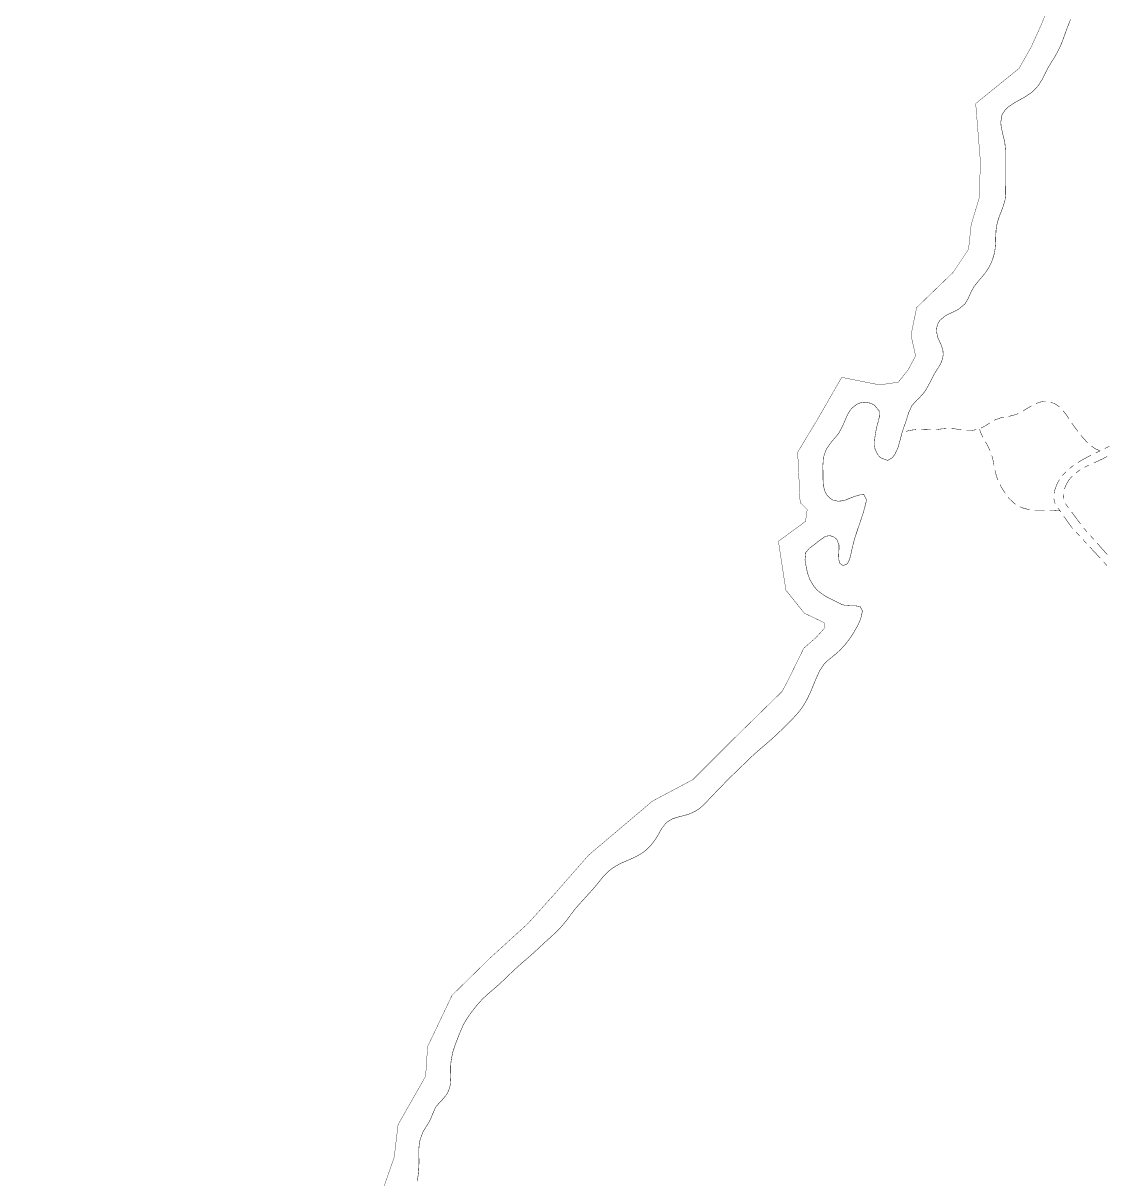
# Model space of a CAD drawing. Extents: x 201549 to 203722, y 4857623 to 4859778.
# Drawn here: x 201549.1 to 201978.5, y 4858471.9 to 4858928.5 of the extents above; entities that cross this region are included whole.
import ezdxf

# ---------------------------------------------------------------- set-up
doc = ezdxf.new("R2010")
doc.units = 0
doc.header["$LTSCALE"] = 1.5
doc.header["$MEASUREMENT"] = 0
for name, color, linetype in [('HD-CURSO-PERENE', 170, 'CONTINUOUS'), ('LM-LIM-SETOR-FISCAL', 7, 'CONTINUOUS'), ('SV-CAMINHO-TRILHA', 20, 'CONTINUOUS'), ('SV-RUA-NAO-PAV-S-GUIA-C-GUIA', 7, 'CONTINUOUS')]:
    doc.layers.add(name, color=color, linetype=linetype)
doc.linetypes.add('Limite', pattern='A,20,-3,[130,ltypeshp.shx,S=6.35,R=0,X=0,Y=0],-3,20', length=46)

msp = doc.modelspace()

# ---------------------------------------------------------------- linework, layer by layer
at = {"layer": 'HD-CURSO-PERENE', "const_width": 0.18}
msp.add_lwpolyline([(201963.007993, 4858930.06192), (201961.912502, 4858927.269256), (201961.379725, 4858925.867027), (201960.536053, 4858923.517698), (201960.03317, 4858922.103748), (201959.260126, 4858920.11379), (201957.972746, 4858917.404367), (201957.250326, 4858916.087164), (201956.487702, 4858914.792728), (201955.695869, 4858913.514291), (201954.137133, 4858910.951948), (201953.075649, 4858908.929252), (201952.417317, 4858907.574345), (201951.738258, 4858906.23327), (201950.38941, 4858904.041525), (201949.435904, 4858902.879106), (201948.36508, 4858901.812502), (201947.204075, 4858900.84567), (201945.002387, 4858899.379288), (201942.392492, 4858897.936186), (201941.055624, 4858897.188237), (201939.640668, 4858896.313921), (201938.371274, 4858895.387173), (201937.246618, 4858894.34677), (201935.902645, 4858892.313163), (201935.42377, 4858889.397932), (201935.545266, 4858887.848405), (201936.131007, 4858885.006217), (201936.512657, 4858883.552946), (201937.053096, 4858881.086179), (201937.281878, 4858878.111046), (201937.288302, 4858876.60053), (201937.276836, 4858873.864435), (201937.284797, 4858872.363272), (201937.306426, 4858869.370936), (201937.309635, 4858867.759761), (201937.319768, 4858864.759913), (201937.35591, 4858862.326433), (201937.338414, 4858860.817848), (201937.105541, 4858858.625), (201936.247212, 4858855.772018), (201935.687646, 4858854.368198), (201934.66588, 4858851.679599), (201934.221566, 4858850.23772), (201933.865095, 4858848.779483), (201933.5615, 4858846.881592), (201933.416952, 4858843.892616), (201933.394903, 4858842.389196), (201933.197538, 4858839.465989), (201932.957775, 4858837.980798), (201932.611715, 4858836.518639), (201931.837627, 4858834.289604), (201931.202909, 4858832.92454), (201930.468472, 4858831.606618), (201929.643609, 4858830.340435), (201928.737612, 4858829.13059), (201927.668851, 4858827.866979), (201926.670648, 4858826.738986), (201924.812792, 4858824.392236), (201923.685143, 4858822.339619), (201923.069685, 4858820.940925), (201922.442376, 4858819.560764), (201921.203567, 4858817.561993), (201918.961801, 4858815.654477), (201917.625557, 4858814.896167), (201914.946922, 4858813.636629), (201913.575623, 4858812.942106), (201911.339612, 4858811.112834), (201910.58136, 4858809.809637), (201910.126973, 4858808.318847), (201909.99246, 4858806.755142), (201910.660266, 4858803.92973), (201911.323879, 4858802.584331), (201911.976944, 4858801.227481), (201912.555925, 4858799.208093), (201912.656353, 4858797.678216), (201912.479475, 4858796.168191), (201911.737624, 4858794.147273), (201910.984563, 4858792.84698), (201910.159772, 4858791.576289), (201908.984383, 4858789.598124), (201907.62356, 4858786.927839), (201906.398648, 4858784.616423), (201905.609181, 4858783.337021), (201904.723937, 4858782.122732), (201903.1375, 4858780.42435), (201902.037685, 4858779.377704), (201900.280347, 4858777.368585), (201899.030063, 4858774.689444), (201898.573678, 4858773.236107), (201898.127956, 4858771.768499), (201897.626727, 4858770.298704), (201897.112557, 4858768.879067), (201896.355335, 4858766.620444), (201895.645967, 4858763.813875), (201894.816791, 4858760.907228), (201893.645622, 4858758.31724), (201892.697584, 4858756.967184), (201890.732017, 4858755.758567), (201888.00224, 4858756.779865), (201886.830393, 4858757.991588), (201885.734818, 4858760.228696), (201885.504184, 4858761.724733), (201885.513494, 4858763.236394), (201885.813674, 4858765.953966), (201886.375941, 4858768.885941), (201887.078581, 4858771.435762), (201887.433066, 4858772.971721), (201887.300317, 4858775.461984), (201885.343955, 4858777.698316), (201883.883181, 4858778.401149), (201881.456467, 4858778.752895), (201879.928612, 4858778.507854), (201878.514112, 4858777.941146), (201876.552127, 4858776.379568), (201875.646365, 4858775.182188), (201874.884235, 4858773.855141), (201874.224753, 4858772.457812), (201873.581885, 4858770.939965), (201872.992225, 4858769.545994), (201871.627322, 4858766.912946), (201870.575499, 4858765.491159), (201868.601496, 4858763.221661), (201866.875563, 4858760.808041), (201866.190912, 4858759.450521), (201865.664134, 4858758.03305), (201865.291096, 4858756.456563), (201865.103207, 4858753.485342), (201865.140306, 4858751.978817), (201865.18096, 4858750.460183), (201865.17899, 4858748.7682), (201865.195262, 4858747.24659), (201865.317991, 4858745.748079), (201865.928637, 4858743.491378), (201866.695258, 4858742.146353), (201867.737365, 4858740.988427), (201869.002841, 4858740.138419), (201871.0339, 4858739.657423), (201872.574308, 4858739.769628), (201874.078828, 4858740.144499), (201876.140192, 4858740.968953), (201877.839456, 4858741.619238), (201879.681962, 4858742.133251), (201881.292364, 4858742.260299), (201882.366756, 4858740.149931), (201881.816575, 4858737.801383), (201881.021811, 4858734.967298), (201880.115473, 4858732.175165), (201879.621069, 4858730.734771), (201879.123636, 4858729.299174), (201878.480788, 4858727.416445), (201877.642637, 4858724.7607), (201876.883436, 4858721.882204), (201876.505859, 4858720.203211), (201876.074861, 4858718.211684), (201875.555947, 4858716.398829), (201874.826634, 4858714.962064), (201873.073296, 4858714.202613), (201871.830429, 4858715.105306), (201871.404023, 4858716.599344), (201871.358017, 4858718.402567), (201871.491637, 4858720.83509), (201871.464815, 4858722.400836), (201870.604162, 4858724.59916), (201869.40529, 4858725.539638), (201867.935519, 4858726.042062), (201866.166288, 4858725.813513), (201863.654813, 4858724.06881), (201862.419233, 4858723.031367), (201861.095064, 4858722.061015), (201859.838953, 4858721.125438), (201858.346445, 4858719.343086), (201858.057311, 4858716.466962), (201858.298575, 4858714.878606), (201858.740621, 4858712.655101), (201859.088797, 4858711.190587), (201859.967783, 4858708.68937), (201861.519288, 4858706.122313), (201862.505864, 4858704.95981), (201863.607933, 4858703.907473), (201865.386666, 4858702.602717), (201866.683448, 4858701.843013), (201868.014304, 4858701.145155), (201869.769639, 4858700.254428), (201872.442365, 4858698.947911), (201873.88529, 4858698.491659), (201876.440196, 4858698.285448), (201878.064185, 4858698.308406), (201879.829248, 4858698.031258), (201880.754928, 4858696.253781), (201880.079368, 4858693.253005), (201879.342078, 4858691.521259), (201878.445623, 4858689.756544), (201877.470385, 4858688.049811), (201876.558598, 4858686.587252), (201875.638251, 4858685.224604), (201873.847815, 4858682.933229), (201872.283436, 4858681.243979), (201871.206255, 4858680.195372), (201870.07151, 4858679.177167), (201868.277585, 4858677.718369), (201867.110723, 4858676.766306), (201865.640817, 4858675.332495), (201863.977811, 4858672.855217), (201863.301161, 4858671.496543), (201862.277254, 4858669.166125), (201861.699066, 4858667.781278), (201860.54492, 4858665.022181), (201859.597387, 4858662.90508), (201858.935297, 4858661.554998), (201858.221741, 4858660.232287), (201857.445994, 4858658.947571), (201856.232792, 4858657.221706), (201855.293014, 4858656.051024), (201854.305319, 4858654.918577), (201852.755843, 4858653.266506), (201851.702707, 4858652.198356), (201849.562808, 4858650.096449), (201848.24669, 4858648.816582), (201847.165708, 4858647.776287), (201845.449421, 4858646.175712), (201843.195789, 4858644.196182), (201842.054195, 4858643.222673), (201840.284259, 4858641.713661), (201839.151116, 4858640.730468), (201837.451043, 4858639.200953), (201835.283363, 4858637.127341), (201834.211987, 4858636.077151), (201832.350681, 4858634.270986), (201830.186667, 4858632.193345), (201828.634036, 4858630.676298), (201827.570174, 4858629.616756), (201826.514049, 4858628.550407), (201824.543954, 4858626.528098), (201822.47564, 4858624.36963), (201820.407164, 4858622.192573), (201818.72863, 4858620.435983), (201817.647243, 4858619.37343), (201816.515764, 4858618.386141), (201815.111029, 4858617.388502), (201812.423281, 4858616.130261), (201810.974162, 4858615.665701), (201808.66212, 4858615.062823), (201807.157125, 4858614.661203), (201805.714672, 4858614.175214), (201803.398235, 4858612.837882), (201801.552264, 4858610.534357), (201800.783355, 4858609.197161), (201799.6662, 4858607.231004), (201798.865311, 4858605.952785), (201797.061228, 4858603.585636), (201795.802434, 4858602.319912), (201794.6466, 4858601.354508), (201793.414352, 4858600.476523), (201792.12159, 4858599.68776), (201789.787361, 4858598.531459), (201787.025444, 4858597.36864), (201785.652421, 4858596.76039), (201784.220595, 4858596.039478), (201782.913772, 4858595.279799), (201781.661126, 4858594.438068), (201780.477079, 4858593.511058), (201778.519936, 4858591.579281), (201776.62296, 4858589.252117), (201775.690793, 4858588.0715), (201774.306532, 4858586.435576), (201772.285494, 4858584.218836), (201770.6225, 4858582.378601), (201769.608578, 4858581.271846), (201768.593861, 4858580.165829), (201767.101081, 4858578.444337), (201765.285356, 4858576.058053), (201764.40023, 4858574.845738), (201763.497145, 4858573.647264), (201762.227902, 4858572.102282), (201761.222412, 4858570.987714), (201760.177962, 4858569.908973), (201758.271387, 4858568.094611), (201756.041674, 4858566.087724), (201754.489971, 4858564.666962), (201753.393769, 4858563.642899), (201752.299086, 4858562.617159), (201751.199779, 4858561.596568), (201750.081412, 4858560.580533), (201747.821755, 4858558.607245), (201746.684343, 4858557.629044), (201745.551396, 4858556.645889), (201743.411038, 4858554.715778), (201742.318291, 4858553.688119), (201741.234434, 4858552.650844), (201739.365708, 4858550.848911), (201737.180684, 4858548.793601), (201734.984904, 4858546.871136), (201733.835154, 4858545.90319), (201732.693307, 4858544.928091), (201730.611171, 4858542.997606), (201728.604351, 4858540.775157), (201727.657993, 4858539.60749), (201725.933632, 4858537.358066), (201725.053321, 4858536.136036), (201724.220075, 4858534.886609), (201723.034266, 4858532.821205), (201721.821149, 4858530.082862), (201721.27405, 4858528.68172), (201720.516533, 4858526.747254), (201719.974101, 4858525.345094), (201719.462967, 4858523.934532), (201718.762517, 4858521.619587), (201718.20618, 4858518.670723), (201718.06235, 4858517.172274), (201718.006035, 4858515.666757), (201718.037851, 4858513.897789), (201718.084474, 4858512.394599), (201717.945155, 4858509.4941), (201717.628359, 4858508.017172), (201717.115545, 4858506.587935), (201716.40819, 4858505.245268), (201714.822946, 4858503.286059), (201713.74614, 4858502.217161), (201712.061129, 4858500.232645), (201710.856069, 4858497.508956), (201710.333657, 4858496.083109), (201709.333763, 4858494.085048), (201708.526554, 4858492.816149), (201707.710182, 4858491.555236), (201706.932084, 4858490.175973), (201705.930073, 4858487.348182), (201705.646755, 4858485.858881), (201705.48885, 4858484.350251), (201705.43801, 4858482.598697), (201705.463474, 4858481.098126), (201705.513723, 4858478.245995), (201705.355002, 4858475.254501), (201705.206096, 4858473.759227), (201704.867024, 4858470.940829)], dxfattribs=at)
msp.add_lwpolyline([(201963.007993, 4858930.06192), (201961.912502, 4858927.269256), (201961.379725, 4858925.867027), (201960.536053, 4858923.517698), (201960.03317, 4858922.103748), (201959.260126, 4858920.11379), (201957.972746, 4858917.404367), (201957.250326, 4858916.087164), (201956.487702, 4858914.792728), (201955.695869, 4858913.514291), (201954.137133, 4858910.951948), (201953.075649, 4858908.929252), (201952.417317, 4858907.574345), (201951.738258, 4858906.23327), (201950.38941, 4858904.041525), (201949.435904, 4858902.879106), (201948.36508, 4858901.812502), (201947.204075, 4858900.84567), (201945.002387, 4858899.379288), (201942.392492, 4858897.936186), (201941.055624, 4858897.188237), (201939.640668, 4858896.313921), (201938.371274, 4858895.387173), (201937.246618, 4858894.34677), (201935.902645, 4858892.313163), (201935.42377, 4858889.397932), (201935.545266, 4858887.848405), (201936.131007, 4858885.006217), (201936.512657, 4858883.552946), (201937.053096, 4858881.086179), (201937.281878, 4858878.111046), (201937.288302, 4858876.60053), (201937.276836, 4858873.864435), (201937.284797, 4858872.363272), (201937.306426, 4858869.370936), (201937.309635, 4858867.759761), (201937.319768, 4858864.759913), (201937.35591, 4858862.326433), (201937.338414, 4858860.817848), (201937.105541, 4858858.625), (201936.247212, 4858855.772018), (201935.687646, 4858854.368198), (201934.66588, 4858851.679599), (201934.221566, 4858850.23772), (201933.865095, 4858848.779483), (201933.5615, 4858846.881592), (201933.416952, 4858843.892616), (201933.394903, 4858842.389196), (201933.197538, 4858839.465989), (201932.957775, 4858837.980798), (201932.611715, 4858836.518639), (201931.837627, 4858834.289604), (201931.202909, 4858832.92454), (201930.468472, 4858831.606618), (201929.643609, 4858830.340435), (201928.737612, 4858829.13059), (201927.668851, 4858827.866979), (201926.670648, 4858826.738986), (201924.812792, 4858824.392236), (201923.685143, 4858822.339619), (201923.069685, 4858820.940925), (201922.442376, 4858819.560764), (201921.203567, 4858817.561993), (201918.961801, 4858815.654477), (201917.625557, 4858814.896167), (201914.946922, 4858813.636629), (201913.575623, 4858812.942106), (201911.339612, 4858811.112834), (201910.58136, 4858809.809637), (201910.126973, 4858808.318847), (201909.99246, 4858806.755142), (201910.660266, 4858803.92973), (201911.323879, 4858802.584331), (201911.976944, 4858801.227481), (201912.555925, 4858799.208093), (201912.656353, 4858797.678216), (201912.479475, 4858796.168191), (201911.737624, 4858794.147273), (201910.984563, 4858792.84698), (201910.159772, 4858791.576289), (201908.984383, 4858789.598124), (201907.62356, 4858786.927839), (201906.398648, 4858784.616423), (201905.609181, 4858783.337021), (201904.723937, 4858782.122732), (201903.1375, 4858780.42435), (201902.037685, 4858779.377704), (201900.280347, 4858777.368585), (201899.030063, 4858774.689444), (201898.573678, 4858773.236107), (201898.127956, 4858771.768499), (201897.626727, 4858770.298704), (201897.112557, 4858768.879067), (201896.355335, 4858766.620444), (201895.645967, 4858763.813875), (201894.816791, 4858760.907228), (201893.645622, 4858758.31724), (201892.697584, 4858756.967184), (201890.732017, 4858755.758567), (201888.00224, 4858756.779865), (201886.830393, 4858757.991588), (201885.734818, 4858760.228696), (201885.504184, 4858761.724733), (201885.513494, 4858763.236394), (201885.813674, 4858765.953966), (201886.375941, 4858768.885941), (201887.078581, 4858771.435762), (201887.433066, 4858772.971721), (201887.300317, 4858775.461984), (201885.343955, 4858777.698316), (201883.883181, 4858778.401149), (201881.456467, 4858778.752895), (201879.928612, 4858778.507854), (201878.514112, 4858777.941146), (201876.552127, 4858776.379568), (201875.646365, 4858775.182188), (201874.884235, 4858773.855141), (201874.224753, 4858772.457812), (201873.581885, 4858770.939965), (201872.992225, 4858769.545994), (201871.627322, 4858766.912946), (201870.575499, 4858765.491159), (201868.601496, 4858763.221661), (201866.875563, 4858760.808041), (201866.190912, 4858759.450521), (201865.664134, 4858758.03305), (201865.291096, 4858756.456563), (201865.103207, 4858753.485342), (201865.140306, 4858751.978817), (201865.18096, 4858750.460183), (201865.17899, 4858748.7682), (201865.195262, 4858747.24659), (201865.317991, 4858745.748079), (201865.928637, 4858743.491378), (201866.695258, 4858742.146353), (201867.737365, 4858740.988427), (201869.002841, 4858740.138419), (201871.0339, 4858739.657423), (201872.574308, 4858739.769628), (201874.078828, 4858740.144499), (201876.140192, 4858740.968953), (201877.839456, 4858741.619238), (201879.681962, 4858742.133251), (201881.292364, 4858742.260299), (201882.366756, 4858740.149931), (201881.816575, 4858737.801383), (201881.021811, 4858734.967298), (201880.115473, 4858732.175165), (201879.621069, 4858730.734771), (201879.123636, 4858729.299174), (201878.480788, 4858727.416445), (201877.642637, 4858724.7607), (201876.883436, 4858721.882204), (201876.505859, 4858720.203211), (201876.074861, 4858718.211684), (201875.555947, 4858716.398829), (201874.826634, 4858714.962064), (201873.073296, 4858714.202613), (201871.830429, 4858715.105306), (201871.404023, 4858716.599344), (201871.358017, 4858718.402567), (201871.491637, 4858720.83509), (201871.464815, 4858722.400836), (201870.604162, 4858724.59916), (201869.40529, 4858725.539638), (201867.935519, 4858726.042062), (201866.166288, 4858725.813513), (201863.654813, 4858724.06881), (201862.419233, 4858723.031367), (201861.095064, 4858722.061015), (201859.838953, 4858721.125438), (201858.346445, 4858719.343086), (201858.057311, 4858716.466962), (201858.298575, 4858714.878606), (201858.740621, 4858712.655101), (201859.088797, 4858711.190587), (201859.967783, 4858708.68937), (201861.519288, 4858706.122313), (201862.505864, 4858704.95981), (201863.607933, 4858703.907473), (201865.386666, 4858702.602717), (201866.683448, 4858701.843013), (201868.014304, 4858701.145155), (201869.769639, 4858700.254428), (201872.442365, 4858698.947911), (201873.88529, 4858698.491659), (201876.440196, 4858698.285448), (201878.064185, 4858698.308406), (201879.829248, 4858698.031258), (201880.754928, 4858696.253781), (201880.079368, 4858693.253005), (201879.342078, 4858691.521259), (201878.445623, 4858689.756544), (201877.470385, 4858688.049811), (201876.558598, 4858686.587252), (201875.638251, 4858685.224604), (201873.847815, 4858682.933229), (201872.283436, 4858681.243979), (201871.206255, 4858680.195372), (201870.07151, 4858679.177167), (201868.277585, 4858677.718369), (201867.110723, 4858676.766306), (201865.640817, 4858675.332495), (201863.977811, 4858672.855217), (201863.301161, 4858671.496543), (201862.277254, 4858669.166125), (201861.699066, 4858667.781278), (201860.54492, 4858665.022181), (201859.597387, 4858662.90508), (201858.935297, 4858661.554998), (201858.221741, 4858660.232287), (201857.445994, 4858658.947571), (201856.232792, 4858657.221706), (201855.293014, 4858656.051024), (201854.305319, 4858654.918577), (201852.755843, 4858653.266506), (201851.702707, 4858652.198356), (201849.562808, 4858650.096449), (201848.24669, 4858648.816582), (201847.165708, 4858647.776287), (201845.449421, 4858646.175712), (201843.195789, 4858644.196182), (201842.054195, 4858643.222673), (201840.284259, 4858641.713661), (201839.151116, 4858640.730468), (201837.451043, 4858639.200953), (201835.283363, 4858637.127341), (201834.211987, 4858636.077151), (201832.350681, 4858634.270986), (201830.186667, 4858632.193345), (201828.634036, 4858630.676298), (201827.570174, 4858629.616756), (201826.514049, 4858628.550407), (201824.543954, 4858626.528098), (201822.47564, 4858624.36963), (201820.407164, 4858622.192573), (201818.72863, 4858620.435983), (201817.647243, 4858619.37343), (201816.515764, 4858618.386141), (201815.111029, 4858617.388502), (201812.423281, 4858616.130261), (201810.974162, 4858615.665701), (201808.66212, 4858615.062823), (201807.157125, 4858614.661203), (201805.714672, 4858614.175214), (201803.398235, 4858612.837882), (201801.552264, 4858610.534357), (201800.783355, 4858609.197161), (201799.6662, 4858607.231004), (201798.865311, 4858605.952785), (201797.061228, 4858603.585636), (201795.802434, 4858602.319912), (201794.6466, 4858601.354508), (201793.414352, 4858600.476523), (201792.12159, 4858599.68776), (201789.787361, 4858598.531459), (201787.025444, 4858597.36864), (201785.652421, 4858596.76039), (201784.220595, 4858596.039478), (201782.913772, 4858595.279799), (201781.661126, 4858594.438068), (201780.477079, 4858593.511058), (201778.519936, 4858591.579281), (201776.62296, 4858589.252117), (201775.690793, 4858588.0715), (201774.306532, 4858586.435576), (201772.285494, 4858584.218836), (201770.6225, 4858582.378601), (201769.608578, 4858581.271846), (201768.593861, 4858580.165829), (201767.101081, 4858578.444337), (201765.285356, 4858576.058053), (201764.40023, 4858574.845738), (201763.497145, 4858573.647264), (201762.227902, 4858572.102282), (201761.222412, 4858570.987714), (201760.177962, 4858569.908973), (201758.271387, 4858568.094611), (201756.041674, 4858566.087724), (201754.489971, 4858564.666962), (201753.393769, 4858563.642899), (201752.299086, 4858562.617159), (201751.199779, 4858561.596568), (201750.081412, 4858560.580533), (201747.821755, 4858558.607245), (201746.684343, 4858557.629044), (201745.551396, 4858556.645889), (201743.411038, 4858554.715778), (201742.318291, 4858553.688119), (201741.234434, 4858552.650844), (201739.365708, 4858550.848911), (201737.180684, 4858548.793601), (201734.984904, 4858546.871136), (201733.835154, 4858545.90319), (201732.693307, 4858544.928091), (201730.611171, 4858542.997606), (201728.604351, 4858540.775157), (201727.657993, 4858539.60749), (201725.933632, 4858537.358066), (201725.053321, 4858536.136036), (201724.220075, 4858534.886609), (201723.034266, 4858532.821205), (201721.821149, 4858530.082862), (201721.27405, 4858528.68172), (201720.516533, 4858526.747254), (201719.974101, 4858525.345094), (201719.462967, 4858523.934532), (201718.762517, 4858521.619587), (201718.20618, 4858518.670723), (201718.06235, 4858517.172274), (201718.006035, 4858515.666757), (201718.037851, 4858513.897789), (201718.084474, 4858512.394599), (201717.945155, 4858509.4941), (201717.628359, 4858508.017172), (201717.115545, 4858506.587935), (201716.40819, 4858505.245268), (201714.822946, 4858503.286059), (201713.74614, 4858502.217161), (201712.061129, 4858500.232645), (201710.856069, 4858497.508956), (201710.333657, 4858496.083109), (201709.333763, 4858494.085048), (201708.526554, 4858492.816149), (201707.710182, 4858491.555236), (201706.932084, 4858490.175973), (201705.930073, 4858487.348182), (201705.646755, 4858485.858881), (201705.48885, 4858484.350251), (201705.43801, 4858482.598697), (201705.463474, 4858481.098126), (201705.513723, 4858478.245995), (201705.355002, 4858475.254501), (201705.206096, 4858473.759227), (201704.867024, 4858470.940829)], dxfattribs=at)
at = {"layer": 'LM-LIM-SETOR-FISCAL', "linetype": 'Limite', "ltscale": 0.1, "const_width": 0.13, "flags": 128}
msp.add_lwpolyline([(203690.260081, 4857945.070709), (203624.634323, 4857876.322086), (203597.483031, 4857858.402645), (203529.936951, 4857817.251163), (203477.865481, 4857798.204621), (203470.255508, 4857794.734503), (203461.352554, 4857793.163394), (203446.975153, 4857796.8587), (203434.268062, 4857794.37427), (203415.032253, 4857783.068658), (203402.126694, 4857778.711644), (203386.003618, 4857774.608536), (203366.6323, 4857771.115492), (203345.157893, 4857770.830854), (203324.568024, 4857761.841833), (203301.581821, 4857760.866899), (203281.417715, 4857748.511746), (203252.78859, 4857741.388472), (203232.306394, 4857736.754404), (203212.334562, 4857736.296293), (203164.13965, 4857735.679698), (203138.99187, 4857736.954266), (203129.680407, 4857738.01055), (203095.984474, 4857727.896851), (203076.140726, 4857727.494996), (203025.014879, 4857721.40905), (203013.097806, 4857722.309608), (202992.105773, 4857719.939497), (202979.44632, 4857721.489532), (202964.645261, 4857723.459119), (202953.753944, 4857723.719881), (202948.567743, 4857734.588869), (202940.56683, 4857731.445097), (202928.292667, 4857726.395284), (202921.586801, 4857725.262879), (202891.249062, 4857717.013101), (202861.035745, 4857717.951775), (202843.379163, 4857715.343702), (202826.226463, 4857711.657758), (202804.140432, 4857707.443751), (202790.771355, 4857705.517518), (202768.577753, 4857708.236936), (202742.152032, 4857707.156689), (202736.174828, 4857706.655519), (202713.938929, 4857709.927449), (202695.611231, 4857706.369079), (202673.258666, 4857705.478725), (202656.72527, 4857701.372747), (202629.28054, 4857702.0954), (202612.6653, 4857697.207584), (202591.913663, 4857697.17112), (202573.082963, 4857699.207561), (202562.981881, 4857701.348758), (202542.231335, 4857696.463209), (202527.692121, 4857697.497329), (202506.011184, 4857700.954059), (202495.762995, 4857701.67688), (202477.853417, 4857695.637221), (202451.601566, 4857695.14746), (202439.72292, 4857695.152163), (202414.832804, 4857702.264138), (202409.505623, 4857708.382417), (202404.550581, 4857702.764348), (202392.386131, 4857694.909473), (202374.402744, 4857694.375334), (202370.790504, 4857707.218853), (202367.880357, 4857708.81308), (202365.097896, 4857694.881213), (202346.982515, 4857685.19854), (202335.643949, 4857688.651167), (202326.525916, 4857697.119411), (202318.576754, 4857694.737974), (202307.818302, 4857689.468212), (202291.471974, 4857680.842357), (202275.589764, 4857677.708389), (202259.053519, 4857679.374097), (202243.073737, 4857672.961005), (202214.272961, 4857673.983007), (202196.235748, 4857671.160004), (202166.262371, 4857673.222085), (202137.067905, 4857668.508741), (202112.979693, 4857664.510834), (202063.331805, 4857653.140334), (202048.493217, 4857650.054933), (202035.091784, 4857651.969478), (202023.899221, 4857655.255238), (202010.52796, 4857651.884532), (201999.307441, 4857648.055643), (201981.197242, 4857645.667621), (201954.082742, 4857645.121141), (201945.697725, 4857640.894606), (201931.391917, 4857630.157612), (201908.026813, 4857622.950269), (201883.4729, 4857629.270611), (201877.508406, 4857642.469721), (201854.745798, 4857639.06854), (201839.350138, 4857636.086338), (201828.34266, 4857631.211106), (201818.072406, 4857630.661005), (201791.730674, 4857645.716636), (201783.325652, 4857653.738781), (201774.365733, 4857662.184936), (201765.573826, 4857663.836912), (201752.290529, 4857659.858284), (201735.04564, 4857660.887584), (201727.455562, 4857670.187429), (201720.531788, 4857683.341011), (201712.157613, 4857700.626833), (201694.727347, 4857720.897673), (201679.589184, 4857740.191677), (201657.32648, 4857767.233141), (201654.564139, 4857799.822595), (201653.168948, 4857816.601418), (201648.897983, 4857832.521318), (201641.426502, 4857850.868289), (201624.439538, 4857878.124504), (201609.705016, 4857904.118762), (201594.767048, 4857924.49684), (201579.688593, 4857946.624543), (201574.368593, 4857976.270242), (201571.408411, 4858003.505486), (201566.936517, 4858039.389321), (201564.764318, 4858078.72263), (201562.269694, 4858104.600839), (201551.757007, 4858133.952949), (201551.186373, 4858156.429924), (201549.119269, 4858170.401701), (201549.246745, 4858186.104627), (201554.678227, 4858203.249655), (201558.171305, 4858220.410541), (201560.177107, 4858236.514509), (201560.415055, 4858239.809246), (201559.788221, 4858242.511434), (201551.336892, 4858249.701553), (201552.157199, 4858261.553469), (201556.911984, 4858273.515997), (201560.097639, 4858284.875736), (201560.510399, 4858299.28515), (201557.624238, 4858311.705049), (201560.009833, 4858320.099542), (201561.981178, 4858326.691836), (201566.707313, 4858341.650918), (201582.546234, 4858358.27629), (201591.67817, 4858367.066748), (201615.096765, 4858382.768909), (201643.467678, 4858408.340795), (201662.426287, 4858428.461694), (201687.49864, 4858456.872452), (201695.711751, 4858480.503996), (201697.241213, 4858493.368461), (201708.122023, 4858512.454588), (201708.913728, 4858524.199447), (201718.579722, 4858544.463789), (201733.577492, 4858559.16074), (201748.497093, 4858572.745024), (201759.62483, 4858585.08596), (201772.517183, 4858599.8166), (201797.761054, 4858621.167174), (201813.769148, 4858629.66302), (201830.418521, 4858646.310562), (201849.011501, 4858664.504513), (201851.314022, 4858668.825445), (201857.549066, 4858681.544401), (201862.42871, 4858685.799557), (201865.966242, 4858689.749341), (201865.68234, 4858691.625443), (201857.763701, 4858695.442229), (201850.485155, 4858704.533181), (201847.54822, 4858723.831601), (201858.251257, 4858731.66627), (201858.92976, 4858736.348746), (201856.131935, 4858739.11135), (201855.153114, 4858759.016886), (201862.856619, 4858771.755825), (201872.56032, 4858788.598255), (201887.559021, 4858785.607288), (201894.924798, 4858786.689227), (201898.748315, 4858791.479933), (201901.748118, 4858797.019428), (201899.947285, 4858805.270061), (201902.159269, 4858816.15094), (201916.649053, 4858830.131738), (201922.681108, 4858839.197621), (201923.717945, 4858848.876055), (201927.12082, 4858860.1517), (201927.274817, 4858875.017476), (201925.508092, 4858896.764205), (201942.625428, 4858910.622255), (201947.555532, 4858919.314093), (201951.803836, 4858928.782451), (201954.266441, 4858935.163408), (201959.271015, 4858947.314055), (201964.479977, 4858959.592926), (201967.152407, 4858968.266465), (201964.55435, 4858976.487948), (201962.894294, 4858991.279376), (201964.900793, 4859004.827319), (201964.6517, 4859016.898797), (201965.696998, 4859030.808415), (201969.531889, 4859045.576569), (201975.75863, 4859052.20621), (201969.45004, 4859055.850905), (201965.009026, 4859070.898106), (201965.069362, 4859074.030336), (201963.476629, 4859075.991683), (201953.10009, 4859077.836379), (201942.441068, 4859084.073053), (201934.726475, 4859088.201758), (201918.16488, 4859094.012892), (201910.256895, 4859096.550971), (201893.421427, 4859107.28582), (201885.268901, 4859113.680363), (201864.45443, 4859121.529069), (201850.623658, 4859135.609088), (201846.963877, 4859146.620609), (201855.767516, 4859165.416404), (201875.347527, 4859164.308429), (201889.044993, 4859157.340855), (201904.349852, 4859149.80302), (201927.90161, 4859138.922585), (201938.715832, 4859134.958824), (201957.005609, 4859130.242277), (201977.026771, 4859120.820983), (201985.806231, 4859116.11566), (201991.168531, 4859121.52132), (201992.488353, 4859131.751117), (202001.404985, 4859144.188737), (202015.237277, 4859158.295848), (202027.695168, 4859169.318871), (202029.771608, 4859171.898113), (202033.776454, 4859179.091552), (202035.381378, 4859188.589823), (202041.175735, 4859202.289727), (202053.436878, 4859210.693244), (202063.459078, 4859216.99753), (202072.268869, 4859222.32438), (202115.036275, 4859252.473476), (202125.947129, 4859260.226968), (202138.444739, 4859271.495305), (202150.532591, 4859280.714854), (202161.391171, 4859291.368554), (202178.868205, 4859308.22401), (202191.586615, 4859321.29274), (202216.729868, 4859343.200113), (202238.66378, 4859364.13703), (202250.52502, 4859378.676083), (202258.974753, 4859394.377128), (202266.679718, 4859404.602088), (202275.065891, 4859412.387653), (202302.264215, 4859448.149551), (202318.584229, 4859468.798856), (202327.347328, 4859478.500068), (202334.691915, 4859489.468295), (202339.506578, 4859500.644952), (202345.514817, 4859507.599166), (202371.864321, 4859545.024292), (202393.198162, 4859572.010698), (202405.581673, 4859587.830346), (202410.327797, 4859597.458197), (202419.27763, 4859633.664342), (202416.989486, 4859654.974178), (202411.731424, 4859697.413521), (202412.757426, 4859719.590937), (202436.124438, 4859738.613146), (202462.873067, 4859753.35892), (202485.340162, 4859765.605573), (202495.831881, 4859771.875287), (202497.599834, 4859778.209393), (202518.345276, 4859756.508353), (202515.743454, 4859740.717238), (202514.723698, 4859716.086214), (202516.920095, 4859683.767801), (202522.647194, 4859658.696813), (202527.07528, 4859650.692195), (202529.970568, 4859644.731309), (202535.420521, 4859636.897001), (202545.468872, 4859621.994786), (202558.357019, 4859606.657609), (202585.8358, 4859573.559083), (202599.806104, 4859558.80064), (202612.899885, 4859544.220382), (202638.909787, 4859517.064978), (202649.659036, 4859507.002602), (202668.16042, 4859487.524508), (202676.088824, 4859478.493485), (202694.285339, 4859460.440182), (202710.86304, 4859442.826375), (202712.459386, 4859440.945228), (202729.879978, 4859422.216603), (202741.931615, 4859409.354739), (202746.608706, 4859404.490444), (202753.347688, 4859397.029427), (202761.114193, 4859388.430797), (202780.521657, 4859366.71292), (202787.470106, 4859359.175299), (202792.305962, 4859354.009726), (202805.952922, 4859338.966966), (202827.483001, 4859315.28388), (202860.2174, 4859279.107138), (202891.663582, 4859248.038398), (202903.615874, 4859235.095065), (202918.084292, 4859218.768396), (202940.542465, 4859195.291329), (202956.34755, 4859178.52201), (202968.266176, 4859165.295182), (202978.719379, 4859155.296466), (202993.717452, 4859134.390061), (203000.802797, 4859124.358547), (203012.351422, 4859108.484298), (203027.622616, 4859089.716281), (203037.680048, 4859069.601416), (203043.700341, 4859058.903498), (203054.3, 4859060.91), (203065.69, 4859063.18), (203071.14, 4859057.81), (203074.16, 4859054.84), (203084.88, 4859044.28), (203097.92, 4859031.43), (203104.75, 4859024.55), (203111.15, 4859018.12), (203119.81, 4859009.41), (203127.17, 4859002), (203135.63, 4858993.48), (203144.95, 4858984.1), (203153.42, 4858975.59), (203163.08, 4858965.86), (203173.19, 4858955.69), (203182.56, 4858946.25), (203191.76, 4858937.01), (203198.08, 4858930.3), (203204.43, 4858923.55), (203216.13, 4858910.9), (203222.97, 4858903.52), (203233.78, 4858891.83), (203245.73, 4858878.91), (203264.33, 4858858.8), (203273.98, 4858848.42), (203284.55, 4858837.04), (203303.21, 4858816.97), (203311.9, 4858807.61), (203329.84, 4858788.31), (203337.74, 4858779.49), (203353.23, 4858762.39), (203359.11, 4858755.91), (203364.48, 4858749.97), (203370.86, 4858742.93), (203380.58, 4858732.21), (203389.39, 4858722.58), (203398.64, 4858712.48), (203405.71, 4858704.76), (203410.16, 4858699.89), (203415.55, 4858694), (203420.33, 4858688.78), (203441.21, 4858665.98), (203450.56, 4858656.22), (203473.18, 4858631.13), (203477.89, 4858625.9), (203722.237123, 4858356.395713), (203690.000636, 4858326.668344), (203710.985762, 4858303.396246), (203696.285447, 4858225.222295), (203632.07909, 4858167.69374), (203616.580022, 4858183.192808), (203573.182632, 4858142.895231)], close=True, dxfattribs=at)
at = {"layer": 'SV-CAMINHO-TRILHA', "const_width": 0.18}
for points in [[(201950.723249, 4858778.757906), (201949.33929, 4858778.219633)], [(201950.723249, 4858778.757906), (201949.33929, 4858778.219633)], [(201951.229765, 4858778.851266), (201950.723249, 4858778.757906)], [(201951.229765, 4858778.851266), (201950.723249, 4858778.757906)], [(201952.228845, 4858779.035416), (201951.229765, 4858778.851266)], [(201952.228845, 4858779.035416), (201951.229765, 4858778.851266)], [(201953.212779, 4858779.05299), (201952.228845, 4858779.035416)], [(201953.212779, 4858779.05299), (201952.228845, 4858779.035416)], [(201956.529302, 4858778.315158), (201955.162497, 4858778.683332)], [(201956.529302, 4858778.315158), (201955.162497, 4858778.683332)], [(201942.365224, 4858774.326558), (201941.446873, 4858773.930791)], [(201942.365224, 4858774.326558), (201941.446873, 4858773.930791)], [(201945.988121, 4858776.384426), (201944.137472, 4858775.250676)], [(201945.988121, 4858776.384426), (201944.137472, 4858775.250676)], [(201946.701123, 4858776.808685), (201945.988121, 4858776.384426)], [(201946.701123, 4858776.808685), (201945.988121, 4858776.384426)], [(201947.560494, 4858777.320039), (201946.701123, 4858776.808685)], [(201947.560494, 4858777.320039), (201946.701123, 4858776.808685)], [(201957.030044, 4858778.013712), (201956.529302, 4858778.315158)], [(201957.030044, 4858778.013712), (201956.529302, 4858778.315158)], [(201957.827243, 4858777.533799), (201957.030044, 4858778.013712)], [(201957.827243, 4858777.533799), (201957.030044, 4858778.013712)], [(201957.880775, 4858777.489485), (201957.827243, 4858777.533799)], [(201957.880775, 4858777.489485), (201957.827243, 4858777.533799)], [(201958.651087, 4858776.851818), (201957.880775, 4858777.489485)], [(201958.651087, 4858776.851818), (201957.880775, 4858777.489485)], [(201960.585073, 4858774.791341), (201960.031856, 4858775.410475)], [(201960.585073, 4858774.791341), (201960.031856, 4858775.410475)], [(201960.683561, 4858774.653129), (201960.585073, 4858774.791341)], [(201960.683561, 4858774.653129), (201960.585073, 4858774.791341)], [(201961.457659, 4858773.566808), (201960.683561, 4858774.653129)], [(201961.457659, 4858773.566808), (201960.683561, 4858774.653129)], [(201929.393701, 4858769.504092), (201928.870368, 4858769.166869)], [(201929.393701, 4858769.504092), (201928.870368, 4858769.166869)], [(201930.145626, 4858769.988615), (201929.393701, 4858769.504092)], [(201930.145626, 4858769.988615), (201929.393701, 4858769.504092)], [(201930.233358, 4858770.047187), (201930.145626, 4858769.988615)], [(201930.233358, 4858770.047187), (201930.145626, 4858769.988615)], [(201931.065038, 4858770.602442), (201930.233358, 4858770.047187)], [(201931.065038, 4858770.602442), (201930.233358, 4858770.047187)], [(201935.482163, 4858772.635947), (201932.77395, 4858771.637934)], [(201935.482163, 4858772.635947), (201932.77395, 4858771.637934)], [(201935.594171, 4858772.655772), (201935.482163, 4858772.635947)], [(201935.594171, 4858772.655772), (201935.482163, 4858772.635947)], [(201936.578864, 4858772.830066), (201935.594171, 4858772.655772)], [(201936.578864, 4858772.830066), (201935.594171, 4858772.655772)], [(201941.254582, 4858773.847922), (201938.552492, 4858773.150623)], [(201941.254582, 4858773.847922), (201938.552492, 4858773.150623)], [(201941.446873, 4858773.930791), (201941.254582, 4858773.847922)], [(201941.446873, 4858773.930791), (201941.254582, 4858773.847922)], [(201961.820984, 4858773.008535), (201961.457659, 4858773.566808)], [(201961.820984, 4858773.008535), (201961.457659, 4858773.566808)], [(201962.366445, 4858772.170398), (201961.820984, 4858773.008535)], [(201962.366445, 4858772.170398), (201961.820984, 4858773.008535)], [(201964.391026, 4858769.217925), (201963.478778, 4858770.508652)], [(201964.391026, 4858769.217925), (201963.478778, 4858770.508652)], [(201898.876289, 4858767.505155), (201897.956599, 4858767.182396)], [(201898.876289, 4858767.505155), (201897.956599, 4858767.182396)], [(201898.901249, 4858767.509408), (201898.876289, 4858767.505155)], [(201898.901249, 4858767.509408), (201898.876289, 4858767.505155)], [(201900.881678, 4858767.84694), (201898.901249, 4858767.509408)], [(201900.881678, 4858767.84694), (201898.901249, 4858767.509408)], [(201901.870106, 4858767.918471), (201900.881678, 4858767.84694)], [(201901.870106, 4858767.918471), (201900.881678, 4858767.84694)], [(201904.64158, 4858767.952684), (201903.868763, 4858767.953714)], [(201904.64158, 4858767.952684), (201903.868763, 4858767.953714)], [(201904.868636, 4858767.945108), (201904.64158, 4858767.952684)], [(201904.868636, 4858767.945108), (201904.64158, 4858767.952684)], [(201907.641019, 4858767.852564), (201904.868636, 4858767.945108)], [(201907.641019, 4858767.852564), (201904.868636, 4858767.945108)], [(201907.866689, 4858767.866045), (201907.641019, 4858767.852564)], [(201907.866689, 4858767.866045), (201907.641019, 4858767.852564)], [(201910.607061, 4858768.029764), (201909.86313, 4858767.985319)], [(201910.607061, 4858768.029764), (201909.86313, 4858767.985319)], [(201910.859612, 4858768.063107), (201910.607061, 4858768.029764)], [(201910.859612, 4858768.063107), (201910.607061, 4858768.029764)], [(201912.103763, 4858768.22737), (201910.859612, 4858768.063107)], [(201912.103763, 4858768.22737), (201910.859612, 4858768.063107)], [(201912.846585, 4858768.284973), (201912.103763, 4858768.22737)], [(201912.846585, 4858768.284973), (201912.103763, 4858768.22737)], [(201913.843591, 4858768.362288), (201912.846585, 4858768.284973)], [(201913.843591, 4858768.362288), (201912.846585, 4858768.284973)], [(201917.640898, 4858768.20366), (201915.836149, 4858768.383235)], [(201917.640898, 4858768.20366), (201915.836149, 4858768.383235)], [(201917.824651, 4858768.172723), (201917.640898, 4858768.20366)], [(201917.824651, 4858768.172723), (201917.640898, 4858768.20366)], [(201919.126535, 4858767.95353), (201917.824651, 4858768.172723)], [(201919.126535, 4858767.95353), (201917.824651, 4858768.172723)], [(201919.799206, 4858767.855393), (201919.126535, 4858767.95353)], [(201919.799206, 4858767.855393), (201919.126535, 4858767.95353)], [(201922.533272, 4858767.570109), (201921.784463, 4858767.623798)], [(201922.533272, 4858767.570109), (201921.784463, 4858767.623798)], [(201922.782492, 4858767.575066), (201922.533272, 4858767.570109)], [(201922.782492, 4858767.575066), (201922.533272, 4858767.570109)], [(201924.058616, 4858767.600474), (201922.782492, 4858767.575066)], [(201924.058616, 4858767.600474), (201922.782492, 4858767.575066)], [(201924.766602, 4858767.750092), (201924.058616, 4858767.600474)], [(201924.766602, 4858767.750092), (201924.058616, 4858767.600474)], [(201925.744993, 4858767.956855), (201924.766602, 4858767.750092)], [(201925.744993, 4858767.956855), (201924.766602, 4858767.750092)], [(201926.977886, 4858768.217402), (201926.977986, 4858768.217502)], [(201926.977886, 4858768.217402), (201926.977986, 4858768.217502)], [(201927.181081, 4858767.664436), (201926.977886, 4858768.217402)], [(201927.181081, 4858767.664436), (201926.977886, 4858768.217402)], [(201927.704021, 4858766.241333), (201927.181081, 4858767.664436)], [(201927.704021, 4858766.241333), (201927.181081, 4858767.664436)], [(201928.870368, 4858769.166869), (201927.639201, 4858768.549186)], [(201928.870368, 4858769.166869), (201927.639201, 4858768.549186)], [(201927.918943, 4858765.807828), (201927.704021, 4858766.241333)], [(201927.918943, 4858765.807828), (201927.704021, 4858766.241333)], [(201928.363127, 4858764.911893), (201927.918943, 4858765.807828)], [(201928.363127, 4858764.911893), (201927.918943, 4858765.807828)], [(201964.643644, 4858768.883092), (201964.391026, 4858769.217925)], [(201964.643644, 4858768.883092), (201964.391026, 4858769.217925)], [(201965.295159, 4858768.019539), (201964.643644, 4858768.883092)], [(201965.295159, 4858768.019539), (201964.643644, 4858768.883092)], [(201965.857954, 4858767.293981), (201965.295159, 4858768.019539)], [(201965.857954, 4858767.293981), (201965.295159, 4858768.019539)], [(201967.776954, 4858764.860124), (201967.088982, 4858765.717784)], [(201967.776954, 4858764.860124), (201967.088982, 4858765.717784)], [(201929.44579, 4858762.994002), (201929.346208, 4858763.170215)], [(201929.44579, 4858762.994002), (201929.346208, 4858763.170215)], [(201929.841658, 4858762.301581), (201929.44579, 4858762.994002)], [(201929.841658, 4858762.301581), (201929.44579, 4858762.994002)], [(201930.194818, 4858761.683861), (201929.841658, 4858762.301581)], [(201930.194818, 4858761.683861), (201929.841658, 4858762.301581)], [(201930.319612, 4858761.423801), (201930.194818, 4858761.683861)], [(201930.319612, 4858761.423801), (201930.194818, 4858761.683861)], [(201931.184873, 4858759.620658), (201930.319612, 4858761.423801)], [(201931.184873, 4858759.620658), (201930.319612, 4858761.423801)], [(201968.383798, 4858764.194803), (201967.776954, 4858764.860124)], [(201968.383798, 4858764.194803), (201967.776954, 4858764.860124)], [(201969.731582, 4858762.717143), (201968.383798, 4858764.194803)], [(201969.731582, 4858762.717143), (201968.383798, 4858764.194803)], [(201971.999449, 4858760.868225), (201971.278199, 4858761.450651)], [(201971.999449, 4858760.868225), (201971.278199, 4858761.450651)], [(201972.062867, 4858760.832171), (201971.999449, 4858760.868225)], [(201972.062867, 4858760.832171), (201971.999449, 4858760.868225)], [(201973.312948, 4858760.121469), (201972.062867, 4858760.832171)], [(201973.312948, 4858760.121469), (201972.062867, 4858760.832171)], [(201932.124018, 4858756.898621), (201931.866223, 4858757.74589)], [(201932.124018, 4858756.898621), (201931.866223, 4858757.74589)], [(201932.148319, 4858756.786852), (201932.124018, 4858756.898621)], [(201932.148319, 4858756.786852), (201932.124018, 4858756.898621)], [(201932.443816, 4858755.427754), (201932.148319, 4858756.786852)], [(201932.443816, 4858755.427754), (201932.148319, 4858756.786852)], [(201973.833887, 4858759.910557), (201973.312948, 4858760.121469)], [(201973.833887, 4858759.910557), (201973.312948, 4858760.121469)], [(201974.760799, 4858759.535279), (201973.833887, 4858759.910557)], [(201974.760799, 4858759.535279), (201973.833887, 4858759.910557)], [(201932.555401, 4858754.828912), (201932.443816, 4858755.427754)], [(201932.555401, 4858754.828912), (201932.443816, 4858755.427754)], [(201932.738583, 4858753.845833), (201932.555401, 4858754.828912)], [(201932.738583, 4858753.845833), (201932.555401, 4858754.828912)], [(201933.26188, 4858751.208548), (201933.121646, 4858751.882967)], [(201933.26188, 4858751.208548), (201933.121646, 4858751.882967)], [(201933.350073, 4858750.910152), (201933.26188, 4858751.208548)], [(201933.350073, 4858750.910152), (201933.26188, 4858751.208548)], [(201934.108734, 4858748.34325), (201933.350073, 4858750.910152)], [(201934.108734, 4858748.34325), (201933.350073, 4858750.910152)], [(201934.242802, 4858748.049024), (201934.108734, 4858748.34325)], [(201934.242802, 4858748.049024), (201934.108734, 4858748.34325)], [(201935.699076, 4858745.144309), (201935.090201, 4858746.238204)], [(201935.699076, 4858745.144309), (201935.090201, 4858746.238204)], [(201936.09374, 4858744.508821), (201935.699076, 4858745.144309)], [(201936.09374, 4858744.508821), (201935.699076, 4858745.144309)], [(201936.911795, 4858743.19159), (201936.09374, 4858744.508821)], [(201936.911795, 4858743.19159), (201936.09374, 4858744.508821)], [(201937.164869, 4858742.820203), (201936.911795, 4858743.19159)], [(201937.164869, 4858742.820203), (201936.911795, 4858743.19159)], [(201938.68453, 4858740.762062), (201938.340178, 4858741.203264)], [(201938.68453, 4858740.762062), (201938.340178, 4858741.203264)], [(201939.0002, 4858740.455081), (201938.68453, 4858740.762062)], [(201939.0002, 4858740.455081), (201938.68453, 4858740.762062)], [(201940.502207, 4858738.994421), (201939.0002, 4858740.455081)], [(201940.502207, 4858738.994421), (201939.0002, 4858740.455081)], [(201941.243739, 4858738.475838), (201940.502207, 4858738.994421)], [(201941.243739, 4858738.475838), (201940.502207, 4858738.994421)], [(201943.0775, 4858737.410338), (201942.968387, 4858737.468916)], [(201943.0775, 4858737.410338), (201942.968387, 4858737.468916)], [(201943.892809, 4858737.089522), (201943.0775, 4858737.410338)], [(201943.892809, 4858737.089522), (201943.0775, 4858737.410338)], [(201944.480957, 4858736.858091), (201943.892809, 4858737.089522)], [(201944.480957, 4858736.858091), (201943.892809, 4858737.089522)], [(201944.838687, 4858736.771939), (201944.480957, 4858736.858091)], [(201944.838687, 4858736.771939), (201944.480957, 4858736.858091)], [(201946.527808, 4858736.365146), (201944.838687, 4858736.771939)], [(201946.527808, 4858736.365146), (201944.838687, 4858736.771939)], [(201946.788404, 4858736.332888), (201946.527808, 4858736.365146)], [(201946.788404, 4858736.332888), (201946.527808, 4858736.365146)], [(201949.772697, 4858736.091315), (201948.778023, 4858736.141876)], [(201949.772697, 4858736.091315), (201948.778023, 4858736.141876)], [(201949.776738, 4858736.091329), (201949.772697, 4858736.091315)], [(201949.776738, 4858736.091329), (201949.772697, 4858736.091315)], [(201951.298415, 4858736.085949), (201949.776738, 4858736.091329)], [(201951.298415, 4858736.085949), (201949.776738, 4858736.091329)], [(201951.776652, 4858736.094547), (201951.298415, 4858736.085949)], [(201951.776652, 4858736.094547), (201951.298415, 4858736.085949)], [(201952.77649, 4858736.112534), (201951.776652, 4858736.094547)], [(201952.77649, 4858736.112534), (201951.776652, 4858736.094547)], [(201955.847539, 4858736.139332), (201954.776216, 4858736.141158)], [(201955.847539, 4858736.139332), (201954.776216, 4858736.141158)], [(201956.773463, 4858736.067899), (201955.847539, 4858736.139332)], [(201956.773463, 4858736.067899), (201955.847539, 4858736.139332)], [(201958.767537, 4858735.914056), (201956.773463, 4858736.067899)], [(201958.767537, 4858735.914056), (201956.773463, 4858736.067899)]]:
    msp.add_lwpolyline(points, dxfattribs=at)
at = {"layer": 'SV-RUA-NAO-PAV-S-GUIA-C-GUIA', "const_width": 0.18}
for points in [[(201976.755184, 4858760.573232), (201976.523954, 4858760.461035)], [(201976.755184, 4858760.573232), (201976.523954, 4858760.461035)], [(201977.416256, 4858760.912369), (201976.755184, 4858760.573232)], [(201977.416256, 4858760.912369), (201976.755184, 4858760.573232)], [(201978.306004, 4858761.36882), (201977.416256, 4858760.912369)], [(201978.306004, 4858761.36882), (201977.416256, 4858760.912369)], [(201967.363911, 4858755.823876), (201966.737501, 4858755.447669)], [(201967.363911, 4858755.823876), (201966.737501, 4858755.447669)], [(201967.5988, 4858755.955596), (201967.363911, 4858755.823876)], [(201967.5988, 4858755.955596), (201967.363911, 4858755.823876)], [(201968.682453, 4858756.563282), (201967.5988, 4858755.955596)], [(201968.682453, 4858756.563282), (201967.5988, 4858755.955596)], [(201969.351933, 4858756.917876), (201968.682453, 4858756.563282)], [(201969.351933, 4858756.917876), (201968.682453, 4858756.563282)], [(201970.016708, 4858757.269978), (201969.351933, 4858756.917876)], [(201970.016708, 4858757.269978), (201969.351933, 4858756.917876)], [(201970.237705, 4858757.38193), (201970.016708, 4858757.269978)], [(201970.237705, 4858757.38193), (201970.016708, 4858757.269978)], [(201971.129772, 4858757.833833), (201970.237705, 4858757.38193)], [(201971.129772, 4858757.833833), (201970.237705, 4858757.38193)], [(201974.065609, 4858759.268212), (201972.924206, 4858758.716958)], [(201974.065609, 4858759.268212), (201972.924206, 4858758.716958)], [(201973.10509, 4858755.201112), (201975.784248, 4858756.425153)], [(201973.10509, 4858755.201112), (201975.784248, 4858756.425153)], [(201974.724584, 4858759.587956), (201974.065609, 4858759.268212)], [(201974.724584, 4858759.587956), (201974.065609, 4858759.268212)], [(201975.784248, 4858756.425153), (201975.822838, 4858756.442784)], [(201975.784248, 4858756.425153), (201975.822838, 4858756.442784)], [(201975.822838, 4858756.442784), (201977.539611, 4858757.383412)], [(201975.822838, 4858756.442784), (201977.539611, 4858757.383412)], [(201961.144933, 4858751.2654), (201961.069659, 4858751.195694)], [(201961.144933, 4858751.2654), (201961.069659, 4858751.195694)], [(201963.353365, 4858753.178622), (201962.637145, 4858752.595776)], [(201963.353365, 4858753.178622), (201962.637145, 4858752.595776)], [(201963.415314, 4858753.223665), (201963.353365, 4858753.178622)], [(201963.415314, 4858753.223665), (201963.353365, 4858753.178622)], [(201964.224119, 4858753.811742), (201963.415314, 4858753.223665)], [(201964.224119, 4858753.811742), (201963.415314, 4858753.223665)], [(201965.509574, 4858751.153756), (201965.979823, 4858751.480924)], [(201965.509574, 4858751.153756), (201965.979823, 4858751.480924)], [(201966.065894, 4858755.044319), (201965.884748, 4858754.925605)], [(201966.065894, 4858755.044319), (201965.884748, 4858754.925605)], [(201965.979823, 4858751.480924), (201966.767377, 4858752.028852)], [(201965.979823, 4858751.480924), (201966.767377, 4858752.028852)], [(201966.737501, 4858755.447669), (201966.065894, 4858755.044319)], [(201966.737501, 4858755.447669), (201966.065894, 4858755.044319)], [(201966.767377, 4858752.028852), (201966.80217, 4858752.049757)], [(201966.767377, 4858752.028852), (201966.80217, 4858752.049757)], [(201968.53366, 4858753.048887), (201970.31563, 4858753.956952)], [(201968.53366, 4858753.048887), (201970.31563, 4858753.956952)], [(201972.138969, 4858754.778606), (201973.055186, 4858755.179288)], [(201972.138969, 4858754.778606), (201973.055186, 4858755.179288)], [(201973.055186, 4858755.179288), (201973.10509, 4858755.201112)], [(201973.055186, 4858755.179288), (201973.10509, 4858755.201112)], [(201958.268081, 4858747.614241), (201957.654209, 4858746.424552)], [(201958.268081, 4858747.614241), (201957.654209, 4858746.424552)], [(201958.627889, 4858748.169052), (201958.268081, 4858747.614241)], [(201958.627889, 4858748.169052), (201958.268081, 4858747.614241)], [(201960.03944, 4858750.090221), (201959.800426, 4858749.786731)], [(201960.03944, 4858750.090221), (201959.800426, 4858749.786731)], [(201960.457835, 4858750.539179), (201960.03944, 4858750.090221)], [(201960.457835, 4858750.539179), (201960.03944, 4858750.090221)], [(201961.069659, 4858751.195694), (201960.457835, 4858750.539179)], [(201961.069659, 4858751.195694), (201960.457835, 4858750.539179)], [(201961.470665, 4858746.630493), (201961.833228, 4858747.207038)], [(201961.470665, 4858746.630493), (201961.833228, 4858747.207038)], [(201961.833228, 4858747.207038), (201962.288939, 4858747.931708)], [(201961.833228, 4858747.207038), (201962.288939, 4858747.931708)], [(201962.288939, 4858747.931708), (201963.010202, 4858748.819629)], [(201962.288939, 4858747.931708), (201963.010202, 4858748.819629)], [(201963.010202, 4858748.819629), (201963.249051, 4858749.113668)], [(201963.010202, 4858748.819629), (201963.249051, 4858749.113668)], [(201963.249051, 4858749.113668), (201963.690215, 4858749.55097)], [(201963.249051, 4858749.113668), (201963.690215, 4858749.55097)], [(201965.179475, 4858750.882683), (201965.509574, 4858751.153756)], [(201965.179475, 4858750.882683), (201965.509574, 4858751.153756)], [(201956.71837, 4858743.879741), (201956.481235, 4858742.615049)], [(201956.71837, 4858743.879741), (201956.481235, 4858742.615049)], [(201956.957228, 4858744.551826), (201956.71837, 4858743.879741)], [(201956.957228, 4858744.551826), (201956.71837, 4858743.879741)], [(201957.553267, 4858746.228926), (201956.957228, 4858744.551826)], [(201957.553267, 4858746.228926), (201956.957228, 4858744.551826)], [(201957.654209, 4858746.424552), (201957.553267, 4858746.228926)], [(201957.654209, 4858746.424552), (201957.553267, 4858746.228926)], [(201960.141018, 4858741.417454), (201960.204694, 4858742.531936)], [(201960.141018, 4858741.417454), (201960.204694, 4858742.531936)], [(201960.579429, 4858744.491069), (201960.600226, 4858744.580076)], [(201960.579429, 4858744.491069), (201960.600226, 4858744.580076)], [(201960.600226, 4858744.580076), (201961.346038, 4858746.33692)], [(201960.600226, 4858744.580076), (201961.346038, 4858746.33692)], [(201961.346038, 4858746.33692), (201961.470665, 4858746.630493)], [(201961.346038, 4858746.33692), (201961.470665, 4858746.630493)], [(201956.40365, 4858740.623026), (201956.593459, 4858739.641205)], [(201956.40365, 4858740.623026), (201956.593459, 4858739.641205)], [(201956.593459, 4858739.641205), (201956.669023, 4858739.250336)], [(201956.593459, 4858739.641205), (201956.669023, 4858739.250336)], [(201956.669023, 4858739.250336), (201956.93872, 4858738.712247)], [(201956.669023, 4858739.250336), (201956.93872, 4858738.712247)], [(201960.414502, 4858740.577137), (201960.141018, 4858741.417454)], [(201960.414502, 4858740.577137), (201960.141018, 4858741.417454)], [(201961.060195, 4858738.593157), (201961.033454, 4858738.675323)], [(201961.060195, 4858738.593157), (201961.033454, 4858738.675323)], [(201961.60399, 4858737.859033), (201961.060195, 4858738.593157)], [(201961.60399, 4858737.859033), (201961.060195, 4858738.593157)], [(201962.199217, 4858737.055475), (201961.60399, 4858737.859033)], [(201962.199217, 4858737.055475), (201961.60399, 4858737.859033)], [(201957.986883, 4858737.015498), (201959.143377, 4858735.383775)], [(201957.986883, 4858737.015498), (201959.143377, 4858735.383775)], [(201960.29987, 4858733.752051), (201963.191105, 4858729.672741)], [(201960.29987, 4858733.752051), (201963.191105, 4858729.672741)], [(201966.961033, 4858730.627015), (201963.389671, 4858735.44836)], [(201966.961033, 4858730.627015), (201963.389671, 4858735.44836)], [(201963.191105, 4858729.672741), (201963.421586, 4858729.34755)], [(201963.191105, 4858729.672741), (201963.421586, 4858729.34755)], [(201963.421586, 4858729.34755), (201963.830171, 4858728.906237)], [(201963.421586, 4858729.34755), (201963.830171, 4858728.906237)], [(201969.508004, 4858727.547712), (201968.178596, 4858729.041925)], [(201969.508004, 4858727.547712), (201968.178596, 4858729.041925)], [(201965.188919, 4858727.438653), (201966.547668, 4858725.971069)], [(201965.188919, 4858727.438653), (201966.547668, 4858725.971069)], [(201967.906416, 4858724.503485), (201969.265164, 4858723.035901)], [(201967.906416, 4858724.503485), (201969.265164, 4858723.035901)], [(201972.16682, 4858724.559285), (201970.837412, 4858726.053498)], [(201972.16682, 4858724.559285), (201970.837412, 4858726.053498)], [(201970.623913, 4858721.568317), (201974.700158, 4858717.165565)], [(201970.623913, 4858721.568317), (201974.700158, 4858717.165565)], [(201977.484452, 4858718.582431), (201973.496228, 4858723.065071)], [(201977.484452, 4858718.582431), (201973.496228, 4858723.065071)], [(201976.058906, 4858715.697981), (201977.417654, 4858714.230397)], [(201976.058906, 4858715.697981), (201977.417654, 4858714.230397)]]:
    msp.add_lwpolyline(points, dxfattribs=at)

doc.saveas('drawing.dxf')
